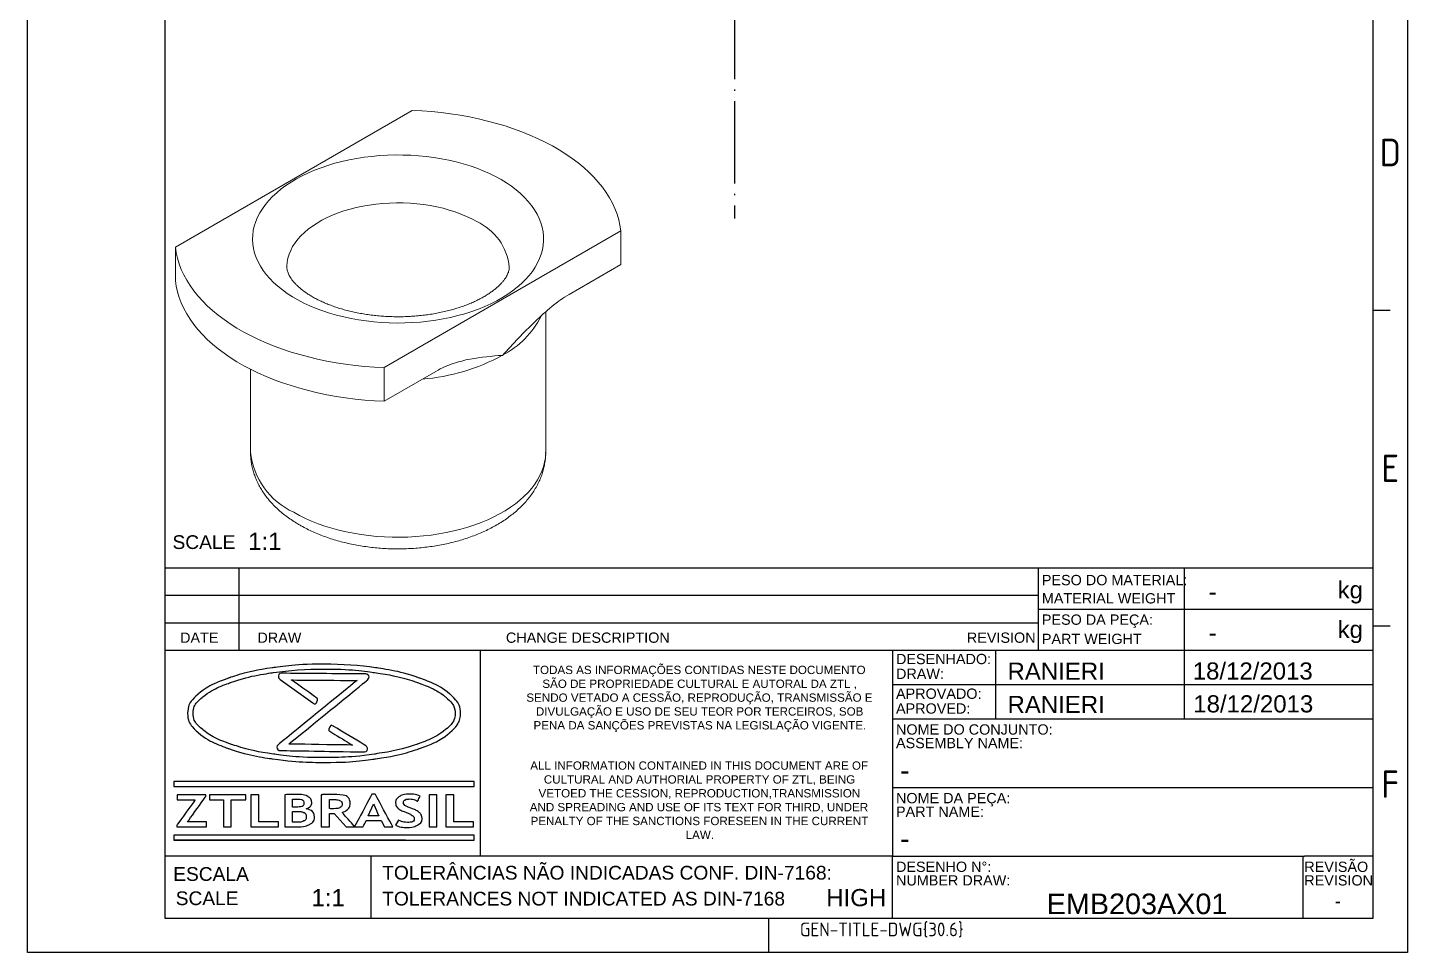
# Model space of a CAD drawing. Header units: millimetres. Extents: x 5006 to 5107, y 1363 to 1504.
# Drawn here: x 5006.1 to 5106.6, y 1363.1 to 1430.5 of the extents above; entities that cross this region are included whole.
import ezdxf
from ezdxf.enums import TextEntityAlignment as Align

# ---------------------------------------------------------------- set-up
doc = ezdxf.new("R2010")
doc.units = ezdxf.units.MM
doc.linetypes.add('ACAD_ISO02W100', pattern=[15, 12, -3])
doc.linetypes.add('ACAD_ISO04W100', pattern=[30, 24, -3, 0, -3])
doc.layers.add('AM_4', color=1, linetype='ACAD_ISO04W100', lineweight=25)
doc.layers.add('AM_8', color=40, linetype='ACAD_ISO02W100', lineweight=35)
doc.layers.add('Camada 1', color=7, linetype='Continuous')
doc.styles.add('ACISOTS', font='isocp.shx', dxfattribs={"height": 1})
doc.styles.get("Standard").update_dxf_attribs({"font": 'arial.ttf'})

msp = doc.modelspace()

# ---------------------------------------------------------------- linework, layer by layer
at = {"color": 135, "lineweight": 25}
for p, q in [((5006.134, 1363.145), (5006.134, 1503.645)), ((5106.634, 1503.645), (5106.634, 1363.145)), ((5105.384, 1409.895), (5104.134, 1409.895)), ((5105.384, 1386.895), (5104.134, 1386.895)), ((5060.134, 1363.145), (5060.134, 1365.645)), ((5106.634, 1363.145), (5006.134, 1363.145))]:
    msp.add_line(p, q, dxfattribs=at)
for p, q in [((5016.134, 1501.145), (5016.134, 1365.645)), ((5104.134, 1365.645), (5104.134, 1501.145)), ((5016.134, 1391.145), (5104.134, 1391.145)), ((5016.134, 1391.145), (5016.134, 1365.645)), ((5016.134, 1391.145), (5079.758, 1391.145)), ((5021.536, 1385.145), (5021.536, 1391.145)), ((5079.758, 1385.145), (5079.758, 1391.145)), ((5090.384, 1391.145), (5090.384, 1388.145)), ((5104.134, 1365.645), (5104.134, 1391.145)), ((5079.758, 1389.145), (5016.134, 1389.145)), ((5079.758, 1388.145), (5104.134, 1388.145)), ((5090.384, 1388.145), (5090.384, 1385.145)), ((5016.134, 1387.145), (5079.758, 1387.145)), ((5016.134, 1385.145), (5069.134, 1385.145)), ((5039.101, 1385.145), (5039.101, 1370.145)), ((5069.134, 1385.145), (5069.134, 1375.645)), ((5069.134, 1385.145), (5104.134, 1385.145)), ((5076.634, 1385.145), (5076.634, 1380.145)), ((5090.384, 1385.145), (5090.384, 1380.145)), ((5069.134, 1382.645), (5104.134, 1382.645)), ((5069.134, 1380.145), (5104.134, 1380.145)), ((5069.134, 1375.645), (5069.134, 1370.145)), ((5069.134, 1375.145), (5104.134, 1375.145)), ((5069.134, 1370.145), (5016.134, 1370.145)), ((5031.134, 1370.145), (5031.134, 1365.645)), ((5069.134, 1365.645), (5069.134, 1370.145)), ((5069.134, 1370.145), (5099.134, 1370.145)), ((5099.011, 1370.145), (5099.011, 1365.645)), ((5104.134, 1370.145), (5099.134, 1370.145)), ((5016.134, 1365.645), (5104.134, 1365.645)), ((5016.134, 1365.645), (5104.134, 1365.645))]:
    msp.add_line(p, q)
at = {"color": 7, "linetype": 'Continuous', "lineweight": 15}
for p, q in [((5034.136, 1424.458), (5016.902, 1414.509)), ((5032.105, 1405.733), (5049.339, 1415.681)), ((5049.339, 1415.681), (5049.339, 1413.232)), ((5016.902, 1414.509), (5016.902, 1412.059)), ((5049.339, 1413.232), (5045.57, 1411.056)), ((5043.871, 1399.581), (5043.871, 1409.797)), ((5022.371, 1405.611), (5022.371, 1399.581)), ((5032.105, 1403.283), (5032.105, 1405.733)), ((5035.874, 1405.459), (5032.105, 1403.283))]:
    msp.add_line(p, q, dxfattribs=at)
at = {"color": 7, "linetype": 'Continuous', "lineweight": 15, "flags": 128}
for points in [[(5049.339, 1415.681), (5049.279, 1416.091), (5049.188, 1416.499), (5049.066, 1416.903), (5048.913, 1417.305), (5048.731, 1417.702), (5048.518, 1418.094), (5048.276, 1418.481), (5048.004, 1418.86), (5047.704, 1419.233), (5047.376, 1419.598), (5047.021, 1419.954), (5046.639, 1420.301), (5046.231, 1420.638), (5045.798, 1420.964), (5045.341, 1421.279), (5044.86, 1421.582), (5044.357, 1421.872), (5043.832, 1422.15), (5043.286, 1422.414), (5042.721, 1422.664), (5042.138, 1422.899), (5041.537, 1423.12), (5040.92, 1423.325), (5040.288, 1423.514), (5039.643, 1423.687), (5038.985, 1423.844), (5038.315, 1423.984), (5037.636, 1424.107), (5036.948, 1424.212), (5036.253, 1424.3), (5035.551, 1424.371), (5034.845, 1424.423), (5034.136, 1424.458)], [(5040.616, 1419.422), (5041.007, 1419.184), (5041.376, 1418.933), (5041.721, 1418.672), (5042.041, 1418.4), (5042.336, 1418.119), (5042.604, 1417.829), (5042.844, 1417.532), (5043.057, 1417.227), (5043.241, 1416.916), (5043.395, 1416.6), (5043.52, 1416.279), (5043.615, 1415.955), (5043.68, 1415.629), (5043.715, 1415.301), (5043.718, 1414.972), (5043.692, 1414.644), (5043.634, 1414.317), (5043.547, 1413.992), (5043.429, 1413.671), (5043.282, 1413.353), (5043.105, 1413.041), (5042.9, 1412.735), (5042.666, 1412.435), (5042.405, 1412.143), (5042.117, 1411.86), (5041.804, 1411.585), (5041.465, 1411.321), (5041.102, 1411.068), (5040.716, 1410.827), (5040.308, 1410.598), (5039.879, 1410.381), (5039.431, 1410.179), (5038.965, 1409.99), (5038.482, 1409.816), (5037.983, 1409.658), (5037.471, 1409.515), (5036.946, 1409.388), (5036.41, 1409.278), (5035.864, 1409.185), (5035.31, 1409.108), (5034.751, 1409.049), (5034.186, 1409.007), (5033.618, 1408.983), (5033.049, 1408.976), (5032.481, 1408.987), (5031.913, 1409.016), (5031.35, 1409.062), (5030.792, 1409.126), (5030.24, 1409.206), (5029.696, 1409.304), (5029.163, 1409.419), (5028.641, 1409.549), (5028.132, 1409.696), (5027.637, 1409.859), (5027.158, 1410.036), (5026.696, 1410.228), (5026.253, 1410.434), (5025.829, 1410.654), (5025.427, 1410.886), (5025.046, 1411.131), (5024.689, 1411.386), (5024.357, 1411.653), (5024.049, 1411.93), (5023.768, 1412.215), (5023.514, 1412.509), (5023.287, 1412.811), (5023.089, 1413.119), (5022.919, 1413.432), (5022.78, 1413.751), (5022.669, 1414.073), (5022.589, 1414.398), (5022.54, 1414.726), (5022.521, 1415.054), (5022.532, 1415.383), (5022.574, 1415.71), (5022.647, 1416.036), (5022.749, 1416.359), (5022.882, 1416.679), (5023.044, 1416.994), (5023.235, 1417.304), (5023.454, 1417.607), (5023.702, 1417.903), (5023.976, 1418.19), (5024.277, 1418.469), (5024.604, 1418.738), (5024.955, 1418.997), (5025.329, 1419.244), (5025.726, 1419.48), (5026.145, 1419.703), (5026.583, 1419.912), (5027.041, 1420.108), (5027.515, 1420.289), (5028.006, 1420.455), (5028.512, 1420.606), (5029.031, 1420.741), (5029.562, 1420.859), (5030.103, 1420.961), (5030.653, 1421.046), (5031.21, 1421.114), (5031.772, 1421.165), (5032.339, 1421.198), (5032.907, 1421.213), (5033.476, 1421.211), (5034.044, 1421.191), (5034.61, 1421.154), (5035.171, 1421.099), (5035.726, 1421.027), (5036.274, 1420.937), (5036.813, 1420.831), (5037.341, 1420.709), (5037.857, 1420.57), (5038.359, 1420.415), (5038.846, 1420.245), (5039.316, 1420.06), (5039.769, 1419.861), (5040.203, 1419.648), (5040.616, 1419.422)], [(5016.902, 1414.509), (5016.962, 1414.1), (5017.053, 1413.692), (5017.175, 1413.287), (5017.328, 1412.886), (5017.51, 1412.489), (5017.723, 1412.096), (5017.966, 1411.71), (5018.237, 1411.33), (5018.537, 1410.957), (5018.865, 1410.593), (5019.22, 1410.237), (5019.602, 1409.89), (5020.01, 1409.553), (5020.443, 1409.227), (5020.9, 1408.912), (5021.381, 1408.609), (5021.884, 1408.318), (5022.409, 1408.041), (5022.955, 1407.777), (5023.52, 1407.527), (5024.103, 1407.291), (5024.704, 1407.071), (5025.321, 1406.866), (5025.953, 1406.676), (5026.598, 1406.503), (5027.256, 1406.346), (5027.926, 1406.207), (5028.605, 1406.084), (5029.293, 1405.978), (5029.988, 1405.89), (5030.69, 1405.82), (5031.396, 1405.767), (5032.105, 1405.733)], [(5016.902, 1412.059), (5016.962, 1411.65), (5017.053, 1411.242), (5017.175, 1410.838), (5017.328, 1410.436), (5017.51, 1410.039), (5017.723, 1409.647), (5017.966, 1409.26), (5018.237, 1408.88), (5018.537, 1408.508), (5018.865, 1408.143), (5019.22, 1407.787), (5019.602, 1407.44), (5020.01, 1407.103), (5020.443, 1406.777), (5020.9, 1406.462), (5021.381, 1406.159), (5021.884, 1405.869), (5022.409, 1405.591), (5022.955, 1405.327), (5023.52, 1405.077), (5024.103, 1404.842), (5024.704, 1404.621), (5025.321, 1404.416), (5025.953, 1404.227), (5026.598, 1404.054), (5027.256, 1403.897), (5027.926, 1403.757), (5028.605, 1403.634), (5029.293, 1403.529), (5029.988, 1403.441), (5030.69, 1403.37), (5031.396, 1403.318), (5032.105, 1403.283)]]:
    msp.add_lwpolyline(points, dxfattribs=at)
at = {"color": 8, "linetype": 'Continuous', "lineweight": 15, "flags": 128}
for points in [[(5038.848, 1416.36), (5038.485, 1416.558), (5038.101, 1416.742), (5037.698, 1416.912), (5037.278, 1417.067), (5036.842, 1417.207), (5036.392, 1417.332), (5035.93, 1417.44), (5035.457, 1417.531), (5034.975, 1417.606), (5034.486, 1417.663), (5033.992, 1417.703), (5033.495, 1417.725), (5032.996, 1417.729), (5032.497, 1417.716), (5032.001, 1417.685), (5031.51, 1417.637), (5031.024, 1417.571), (5030.546, 1417.488), (5030.078, 1417.388), (5029.622, 1417.271), (5029.179, 1417.139), (5028.751, 1416.991), (5028.339, 1416.828), (5027.946, 1416.651), (5027.572, 1416.461), (5027.219, 1416.257), (5026.889, 1416.041), (5026.582, 1415.814), (5026.3, 1415.576), (5026.044, 1415.329), (5025.815, 1415.073), (5025.613, 1414.81), (5025.44, 1414.54), (5025.297, 1414.264), (5025.182, 1413.984), (5025.098, 1413.7), (5025.045, 1413.414), (5025.021, 1413.126), (5025.021, 1413.055)], [(5025.519, 1395.193), (5025.934, 1394.965), (5026.37, 1394.751), (5026.825, 1394.551), (5027.298, 1394.364), (5027.787, 1394.193), (5028.291, 1394.037), (5028.809, 1393.896), (5029.339, 1393.772), (5029.88, 1393.664), (5030.43, 1393.573), (5030.988, 1393.498), (5031.552, 1393.442), (5032.12, 1393.402), (5032.691, 1393.38), (5033.264, 1393.376), (5033.835, 1393.389), (5034.405, 1393.42), (5034.972, 1393.468), (5035.533, 1393.533), (5036.087, 1393.616), (5036.632, 1393.716), (5037.168, 1393.832), (5037.692, 1393.964), (5038.204, 1394.113), (5038.701, 1394.277), (5039.182, 1394.456), (5039.646, 1394.649), (5040.091, 1394.857), (5040.517, 1395.078), (5040.922, 1395.311), (5041.304, 1395.557), (5041.664, 1395.814), (5041.999, 1396.082), (5042.309, 1396.36), (5042.593, 1396.646), (5042.85, 1396.942), (5043.079, 1397.244), (5043.281, 1397.554), (5043.453, 1397.869), (5043.596, 1398.189), (5043.71, 1398.512), (5043.793, 1398.839), (5043.847, 1399.168), (5043.87, 1399.498), (5043.871, 1399.581)]]:
    msp.add_lwpolyline(points, dxfattribs=at)
at = {"color": 8, "linetype": 'Continuous', "lineweight": 15}
for centre, radius, start, end in [((5037.157, 1412.643), 4.084, 5.7881, 65.54198), ((5037.694, 1412.426), 6.544, 297.55721, 333.199), ((5033.725, 1419.491), 14.646, 274.56656, 298.53753), ((5027.802, 1400.155), 5.462, 186.02871, 245.29143)]:
    msp.add_arc(centre, radius, start, end, dxfattribs=at)
at = {"color": 7, "linetype": 'Continuous', "lineweight": 15}
for points, knots in [([(5041.218, 1413.054), (5041.219, 1413.036), (5041.221, 1412.973), (5041.206, 1412.869), (5041.175, 1412.736), (5041.129, 1412.604), (5041.067, 1412.468), (5040.987, 1412.323), (5040.885, 1412.168), (5040.757, 1412.004), (5040.608, 1411.836), (5040.437, 1411.666), (5040.243, 1411.494), (5040.026, 1411.322), (5039.786, 1411.151), (5039.523, 1410.982), (5039.238, 1410.817), (5038.932, 1410.656), (5038.605, 1410.502), (5038.258, 1410.354), (5037.892, 1410.215), (5037.509, 1410.084), (5037.11, 1409.964), (5036.696, 1409.854), (5036.269, 1409.756), (5035.829, 1409.669), (5035.38, 1409.596), (5034.922, 1409.536), (5034.457, 1409.489), (5033.988, 1409.456), (5033.515, 1409.437), (5033.04, 1409.433), (5032.565, 1409.442), (5032.093, 1409.466), (5031.624, 1409.503), (5031.161, 1409.555), (5030.705, 1409.62), (5030.258, 1409.698), (5029.821, 1409.789), (5029.397, 1409.891), (5028.987, 1410.006), (5028.592, 1410.13), (5028.213, 1410.265), (5027.853, 1410.408), (5027.512, 1410.559), (5027.192, 1410.716), (5026.893, 1410.879), (5026.616, 1411.046), (5026.362, 1411.216), (5026.132, 1411.387), (5025.924, 1411.558), (5025.741, 1411.727), (5025.581, 1411.893), (5025.443, 1412.054), (5025.328, 1412.21), (5025.233, 1412.359), (5025.157, 1412.501), (5025.099, 1412.636), (5025.057, 1412.766), (5025.031, 1412.894), (5025.019, 1412.988), (5025.022, 1413.043), (5025.022, 1413.055)], [0, 0, 0, 0, 0.0094785, 0.0332727, 0.0536821, 0.0722132, 0.0895317, 0.1060509, 0.1235298, 0.1404116, 0.1569082, 0.1731741, 0.1893123, 0.2053933, 0.2214654, 0.2375521, 0.2536789, 0.2698625, 0.286113, 0.3024354, 0.3188313, 0.3352996, 0.3518373, 0.3684398, 0.3851017, 0.4018168, 0.4185785, 0.4353799, 0.4522138, 0.469073, 0.4859502, 0.502838, 0.5197292, 0.5366146, 0.5534862, 0.5703366, 0.5871585, 0.6039447, 0.620688, 0.6373813, 0.6540181, 0.6705921, 0.6870977, 0.7035302, 0.7198862, 0.7361643, 0.7523655, 0.768494, 0.7845585, 0.8005738, 0.816562, 0.8325514, 0.8485758, 0.864693, 0.8809829, 0.8975567, 0.9145715, 0.932255, 0.9509521, 0.9712154, 0.9939815, 1, 1, 1, 1]), ([(5045.57, 1411.056), (5045.144, 1410.81), (5044.725, 1410.506), (5043.895, 1409.832), (5043.485, 1409.46), (5042.279, 1408.3), (5041.501, 1407.462), (5040.722, 1406.624)], [0, 0, 0, 0, 0.25, 0.25, 0.5, 0.5, 1, 1, 1, 1]), ([(5040.722, 1406.624), (5039.944, 1406.563), (5039.165, 1406.503), (5037.957, 1406.27), (5037.548, 1406.168), (5036.928, 1405.956), (5036.72, 1405.876), (5036.3, 1405.689), (5036.088, 1405.582), (5035.874, 1405.459)], [0, 0, 0, 0, 0.5, 0.5, 0.75, 0.75, 0.875, 0.875, 1, 1, 1, 1]), ([(5022.373, 1399.58), (5022.372, 1399.55), (5022.368, 1399.398), (5022.389, 1399.124), (5022.434, 1398.76), (5022.509, 1398.4), (5022.61, 1398.044), (5022.737, 1397.693), (5022.89, 1397.347), (5023.069, 1397.007), (5023.274, 1396.673), (5023.506, 1396.347), (5023.763, 1396.029), (5024.045, 1395.72), (5024.353, 1395.421), (5024.684, 1395.132), (5025.039, 1394.856), (5025.416, 1394.593), (5025.718, 1394.403), (5025.894, 1394.3), (5025.933, 1394.277)], [0, 0, 0, 0, 0.0140181, 0.0709058, 0.1277509, 0.1847026, 0.24192, 0.2995543, 0.3577449, 0.4166132, 0.4762569, 0.5367426, 0.5980995, 0.6603154, 0.7233366, 0.7870716, 0.8514019, 0.9161936, 0.9813121, 1, 1, 1, 1]), ([(5025.933, 1394.277), (5026.009, 1394.234), (5026.224, 1394.112), (5026.591, 1393.924), (5027.038, 1393.717), (5027.501, 1393.526), (5027.977, 1393.352), (5028.465, 1393.194), (5028.964, 1393.052), (5029.472, 1392.927), (5029.989, 1392.819), (5030.512, 1392.728), (5031.042, 1392.654), (5031.576, 1392.597), (5032.114, 1392.556), (5032.654, 1392.533), (5033.194, 1392.527), (5033.735, 1392.538), (5034.274, 1392.566), (5034.811, 1392.611), (5035.344, 1392.673), (5035.872, 1392.751), (5036.393, 1392.847), (5036.908, 1392.96), (5037.414, 1393.089), (5037.91, 1393.235), (5038.395, 1393.398), (5038.869, 1393.577), (5039.329, 1393.773), (5039.775, 1393.986), (5040.205, 1394.214), (5040.617, 1394.459), (5041.012, 1394.719), (5041.385, 1394.995), (5041.737, 1395.285), (5042.066, 1395.589), (5042.369, 1395.905), (5042.647, 1396.232), (5042.897, 1396.57), (5043.119, 1396.915), (5043.312, 1397.268), (5043.477, 1397.626), (5043.613, 1397.988), (5043.721, 1398.354), (5043.8, 1398.721), (5043.849, 1399.09), (5043.872, 1399.376), (5043.868, 1399.539), (5043.867, 1399.579)], [0, 0, 0, 0, 0.0124254, 0.0352399, 0.0580318, 0.080804, 0.1035431, 0.1262411, 0.1488946, 0.1715036, 0.1940701, 0.2165984, 0.2390935, 0.2615614, 0.2840087, 0.3064423, 0.3288693, 0.351297, 0.3737311, 0.3961783, 0.4186459, 0.4411413, 0.4636717, 0.486244, 0.5088646, 0.5315393, 0.5542724, 0.5770667, 0.5999221, 0.6228352, 0.6457976, 0.6687947, 0.6917983, 0.7147706, 0.7376686, 0.7604419, 0.7830363, 0.8053991, 0.8274845, 0.8492592, 0.8707062, 0.8918249, 0.9126313, 0.9331543, 0.9534335, 0.9735157, 0.9934529, 1, 1, 1, 1])]:
    msp.add_open_spline(points, degree=3, knots=knots, dxfattribs=at)
at = {"layer": 'AM_4', "ltscale": 0.25}
msp.add_line((5057.634, 1493.543), (5057.634, 1416.582), dxfattribs=at)
at = {"layer": 'AM_8', "color": 0, "linetype": 'Continuous'}
msp.add_line((5016.797, 1371.315), (5033.649, 1371.315), dxfattribs=at)
at = {"layer": 'Camada 1'}
for points, knots in [([(5027.73, 1384.132), (5029.057, 1384.132), (5030.326, 1384.039), (5031.484, 1383.871), (5031.484, 1383.871), (5032.689, 1383.696), (5033.775, 1383.44), (5034.686, 1383.122), (5034.686, 1383.122), (5035.62, 1382.796), (5036.375, 1382.402), (5036.891, 1381.961), (5036.891, 1381.961), (5037.393, 1381.532), (5037.671, 1381.057), (5037.671, 1380.555), (5037.671, 1380.555), (5037.671, 1380.053), (5037.393, 1379.579), (5036.891, 1379.15), (5036.891, 1379.15), (5036.375, 1378.709), (5035.62, 1378.315), (5034.686, 1377.989), (5034.686, 1377.989), (5033.775, 1377.671), (5032.689, 1377.414), (5031.484, 1377.239), (5031.484, 1377.239), (5030.326, 1377.071), (5029.057, 1376.978), (5027.73, 1376.978), (5027.73, 1376.978), (5026.403, 1376.978), (5025.135, 1377.071), (5023.976, 1377.239), (5023.976, 1377.239), (5022.772, 1377.414), (5021.686, 1377.671), (5020.775, 1377.989), (5020.775, 1377.989), (5019.84, 1378.315), (5019.086, 1378.709), (5018.57, 1379.15), (5018.57, 1379.15), (5018.068, 1379.579), (5017.79, 1380.053), (5017.79, 1380.555), (5017.79, 1380.555), (5017.79, 1381.057), (5018.068, 1381.532), (5018.57, 1381.961), (5018.57, 1381.961), (5019.086, 1382.402), (5019.84, 1382.796), (5020.775, 1383.122), (5020.775, 1383.122), (5021.686, 1383.44), (5022.772, 1383.696), (5023.976, 1383.871), (5023.976, 1383.871), (5025.135, 1384.039), (5026.403, 1384.132), (5027.73, 1384.132)], [0, 0, 0, 0, 0.0588235, 0.0588235, 0.0588235, 0.0882353, 0.1176471, 0.1176471, 0.1176471, 0.1470588, 0.1764706, 0.1764706, 0.1764706, 0.2058824, 0.2352941, 0.2352941, 0.2352941, 0.2647059, 0.2941176, 0.2941176, 0.2941176, 0.3235294, 0.3529412, 0.3529412, 0.3529412, 0.3823529, 0.4117647, 0.4117647, 0.4117647, 0.4411765, 0.4705882, 0.4705882, 0.4705882, 0.5, 0.5294118, 0.5294118, 0.5294118, 0.5588235, 0.5882353, 0.5882353, 0.5882353, 0.6176471, 0.6470588, 0.6470588, 0.6470588, 0.6764706, 0.7058824, 0.7058824, 0.7058824, 0.7352941, 0.7647059, 0.7647059, 0.7647059, 0.7941176, 0.8235294, 0.8235294, 0.8235294, 0.8529412, 0.8823529, 0.8823529, 0.8823529, 0.9411765, 1, 1, 1, 1]), ([(5027.73, 1383.779), (5026.426, 1383.779), (5025.182, 1383.689), (5024.048, 1383.524), (5024.048, 1383.524), (5022.869, 1383.354), (5021.808, 1383.104), (5020.92, 1382.794), (5020.92, 1382.794), (5020.056, 1382.492), (5019.361, 1382.136), (5018.886, 1381.745), (5018.886, 1381.745), (5018.437, 1381.374), (5018.188, 1380.972), (5018.188, 1380.555), (5018.188, 1380.555), (5018.188, 1380.139), (5018.437, 1379.737), (5018.886, 1379.365), (5018.886, 1379.365), (5019.361, 1378.974), (5020.056, 1378.618), (5020.92, 1378.317), (5020.92, 1378.317), (5021.808, 1378.007), (5022.869, 1377.757), (5024.048, 1377.586), (5024.048, 1377.586), (5025.182, 1377.422), (5026.426, 1377.331), (5027.73, 1377.331), (5027.73, 1377.331), (5029.034, 1377.331), (5030.278, 1377.422), (5031.413, 1377.586), (5031.413, 1377.586), (5032.592, 1377.757), (5033.653, 1378.007), (5034.54, 1378.317), (5034.54, 1378.317), (5035.404, 1378.618), (5036.1, 1378.974), (5036.574, 1379.365), (5036.574, 1379.365), (5037.024, 1379.737), (5037.273, 1380.139), (5037.273, 1380.555), (5037.273, 1380.555), (5037.273, 1380.972), (5037.024, 1381.374), (5036.574, 1381.745), (5036.574, 1381.745), (5036.1, 1382.136), (5035.404, 1382.492), (5034.54, 1382.794), (5034.54, 1382.794), (5033.653, 1383.104), (5032.592, 1383.354), (5031.413, 1383.524), (5031.413, 1383.524), (5030.278, 1383.689), (5029.034, 1383.779), (5027.73, 1383.779)], [0, 0, 0, 0, 0.0588235, 0.0588235, 0.0588235, 0.0882353, 0.1176471, 0.1176471, 0.1176471, 0.1470588, 0.1764706, 0.1764706, 0.1764706, 0.2058824, 0.2352941, 0.2352941, 0.2352941, 0.2647059, 0.2941176, 0.2941176, 0.2941176, 0.3235294, 0.3529412, 0.3529412, 0.3529412, 0.3823529, 0.4117647, 0.4117647, 0.4117647, 0.4411765, 0.4705882, 0.4705882, 0.4705882, 0.5, 0.5294118, 0.5294118, 0.5294118, 0.5588235, 0.5882353, 0.5882353, 0.5882353, 0.6176471, 0.6470588, 0.6470588, 0.6470588, 0.6764706, 0.7058824, 0.7058824, 0.7058824, 0.7352941, 0.7647059, 0.7647059, 0.7647059, 0.7941176, 0.8235294, 0.8235294, 0.8235294, 0.8529412, 0.8823529, 0.8823529, 0.8823529, 0.9411765, 1, 1, 1, 1]), ([(5026.904, 1381.317), (5026.904, 1381.317), (5024.522, 1383.023), (5024.522, 1383.023), (5024.522, 1383.023), (5024.345, 1383.15), (5024.417, 1383.473), (5024.626, 1383.471), (5024.626, 1383.471), (5024.626, 1383.471), (5030.776, 1383.422), (5030.776, 1383.422), (5030.776, 1383.422), (5030.978, 1383.42), (5031.053, 1383.116), (5030.888, 1382.981), (5030.888, 1382.981), (5030.888, 1382.981), (5025.162, 1378.317), (5025.162, 1378.317), (5025.162, 1378.317), (5025.162, 1378.317), (5029.803, 1378.242), (5029.803, 1378.242), (5029.803, 1378.242), (5029.803, 1378.242), (5028.242, 1379.182), (5028.242, 1379.182), (5028.242, 1379.182), (5028.14, 1379.244), (5028.037, 1379.306), (5028.126, 1379.52), (5028.126, 1379.52), (5028.216, 1379.735), (5028.319, 1379.673), (5028.421, 1379.611), (5028.421, 1379.611), (5028.421, 1379.611), (5030.761, 1378.202), (5030.761, 1378.202), (5030.761, 1378.202), (5030.953, 1378.086), (5030.885, 1377.743), (5030.669, 1377.746), (5030.669, 1377.746), (5030.669, 1377.746), (5024.519, 1377.845), (5024.519, 1377.845), (5024.519, 1377.845), (5024.318, 1377.848), (5024.244, 1378.152), (5024.408, 1378.285), (5024.408, 1378.285), (5024.408, 1378.285), (5030.128, 1382.945), (5030.128, 1382.945), (5030.128, 1382.945), (5030.128, 1382.945), (5025.361, 1382.984), (5025.361, 1382.984), (5025.361, 1382.984), (5025.361, 1382.984), (5027.109, 1381.731), (5027.109, 1381.731), (5027.109, 1381.731), (5027.207, 1381.661), (5027.304, 1381.591), (5027.201, 1381.384), (5027.201, 1381.384), (5027.098, 1381.177), (5027.001, 1381.247), (5026.904, 1381.317)], [0, 0, 0, 0, 0.0526316, 0.0526316, 0.0526316, 0.0789474, 0.1052632, 0.1052632, 0.1052632, 0.1315789, 0.1578947, 0.1578947, 0.1578947, 0.1842105, 0.2105263, 0.2105263, 0.2105263, 0.2368421, 0.2631579, 0.2631579, 0.2631579, 0.2894737, 0.3157895, 0.3157895, 0.3157895, 0.3421053, 0.3684211, 0.3684211, 0.3684211, 0.3947368, 0.4210526, 0.4210526, 0.4210526, 0.4473684, 0.4736842, 0.4736842, 0.4736842, 0.5, 0.5263158, 0.5263158, 0.5263158, 0.5526316, 0.5789474, 0.5789474, 0.5789474, 0.6052632, 0.6315789, 0.6315789, 0.6315789, 0.6578947, 0.6842105, 0.6842105, 0.6842105, 0.7105263, 0.7368421, 0.7368421, 0.7368421, 0.7631579, 0.7894737, 0.7894737, 0.7894737, 0.8157895, 0.8421053, 0.8421053, 0.8421053, 0.8684211, 0.8947368, 0.8947368, 0.8947368, 0.9473684, 1, 1, 1, 1]), ([(5016.839, 1375.598), (5016.839, 1375.598), (5038.621, 1375.598), (5038.621, 1375.598), (5038.621, 1375.598), (5038.621, 1375.598), (5038.664, 1375.598), (5038.664, 1375.598), (5038.664, 1375.598), (5038.664, 1375.598), (5038.664, 1375.555), (5038.664, 1375.555), (5038.664, 1375.555), (5038.664, 1375.555), (5038.664, 1375.272), (5038.664, 1375.272), (5038.664, 1375.272), (5038.664, 1375.272), (5038.664, 1375.229), (5038.664, 1375.229), (5038.664, 1375.229), (5038.664, 1375.229), (5038.621, 1375.229), (5038.621, 1375.229), (5038.621, 1375.229), (5038.621, 1375.229), (5016.839, 1375.229), (5016.839, 1375.229), (5016.839, 1375.229), (5016.839, 1375.229), (5016.797, 1375.229), (5016.797, 1375.229), (5016.797, 1375.229), (5016.797, 1375.229), (5016.797, 1375.272), (5016.797, 1375.272), (5016.797, 1375.272), (5016.797, 1375.272), (5016.797, 1375.555), (5016.797, 1375.555), (5016.797, 1375.555), (5016.797, 1375.555), (5016.797, 1375.598), (5016.797, 1375.598), (5016.797, 1375.598), (5016.797, 1375.598), (5016.839, 1375.598), (5016.839, 1375.598)], [0, 0, 0, 0, 0.0769231, 0.0769231, 0.0769231, 0.1153846, 0.1538462, 0.1538462, 0.1538462, 0.1923077, 0.2307692, 0.2307692, 0.2307692, 0.2692308, 0.3076923, 0.3076923, 0.3076923, 0.3461538, 0.3846154, 0.3846154, 0.3846154, 0.4230769, 0.4615385, 0.4615385, 0.4615385, 0.5, 0.5384615, 0.5384615, 0.5384615, 0.5769231, 0.6153846, 0.6153846, 0.6153846, 0.6538462, 0.6923077, 0.6923077, 0.6923077, 0.7307692, 0.7692308, 0.7692308, 0.7692308, 0.8076923, 0.8461538, 0.8461538, 0.8461538, 0.9230769, 1, 1, 1, 1]), ([(5017.013, 1372.283), (5017.013, 1372.283), (5017.013, 1372.417), (5017.013, 1372.417), (5017.013, 1372.417), (5017.013, 1372.417), (5018.346, 1374.26), (5018.346, 1374.26), (5018.346, 1374.26), (5018.346, 1374.26), (5017.036, 1374.26), (5017.036, 1374.26), (5017.036, 1374.26), (5017.036, 1374.26), (5017.036, 1374.63), (5017.036, 1374.63), (5017.036, 1374.63), (5017.036, 1374.63), (5019.118, 1374.63), (5019.118, 1374.63), (5019.118, 1374.63), (5019.118, 1374.63), (5019.118, 1374.496), (5019.118, 1374.496), (5019.118, 1374.496), (5019.118, 1374.496), (5017.782, 1372.653), (5017.782, 1372.653), (5017.782, 1372.653), (5017.782, 1372.653), (5019.166, 1372.653), (5019.166, 1372.653), (5019.166, 1372.653), (5019.166, 1372.653), (5019.166, 1372.283), (5019.166, 1372.283), (5019.166, 1372.283), (5019.166, 1372.283), (5017.013, 1372.283), (5017.013, 1372.283)], [0, 0, 0, 0, 0.0909091, 0.0909091, 0.0909091, 0.1363636, 0.1818182, 0.1818182, 0.1818182, 0.2272727, 0.2727273, 0.2727273, 0.2727273, 0.3181818, 0.3636364, 0.3636364, 0.3636364, 0.4090909, 0.4545455, 0.4545455, 0.4545455, 0.5, 0.5454545, 0.5454545, 0.5454545, 0.5909091, 0.6363636, 0.6363636, 0.6363636, 0.6818182, 0.7272727, 0.7272727, 0.7272727, 0.7727273, 0.8181818, 0.8181818, 0.8181818, 0.9090909, 1, 1, 1, 1]), ([(5020.967, 1374.26), (5020.967, 1374.26), (5020.967, 1372.283), (5020.967, 1372.283), (5020.967, 1372.283), (5020.967, 1372.283), (5020.4, 1372.283), (5020.4, 1372.283), (5020.4, 1372.283), (5020.4, 1372.283), (5020.4, 1374.26), (5020.4, 1374.26), (5020.4, 1374.26), (5020.4, 1374.26), (5019.384, 1374.26), (5019.384, 1374.26), (5019.384, 1374.26), (5019.384, 1374.26), (5019.384, 1374.63), (5019.384, 1374.63), (5019.384, 1374.63), (5019.384, 1374.63), (5022.029, 1374.63), (5022.029, 1374.63), (5022.029, 1374.63), (5022.029, 1374.63), (5022.029, 1374.26), (5022.029, 1374.26), (5022.029, 1374.26), (5022.029, 1374.26), (5020.967, 1374.26), (5020.967, 1374.26)], [0, 0, 0, 0, 0.1111111, 0.1111111, 0.1111111, 0.1666667, 0.2222222, 0.2222222, 0.2222222, 0.2777778, 0.3333333, 0.3333333, 0.3333333, 0.3888889, 0.4444444, 0.4444444, 0.4444444, 0.5, 0.5555556, 0.5555556, 0.5555556, 0.6111111, 0.6666667, 0.6666667, 0.6666667, 0.7222222, 0.7777778, 0.7777778, 0.7777778, 0.8888889, 1, 1, 1, 1]), ([(5022.4, 1372.283), (5022.4, 1372.283), (5022.4, 1374.63), (5022.4, 1374.63), (5022.4, 1374.63), (5022.4, 1374.63), (5022.967, 1374.63), (5022.967, 1374.63), (5022.967, 1374.63), (5022.967, 1374.63), (5022.967, 1372.653), (5022.967, 1372.653), (5022.967, 1372.653), (5022.967, 1372.653), (5024.411, 1372.653), (5024.411, 1372.653), (5024.411, 1372.653), (5024.411, 1372.653), (5024.411, 1372.283), (5024.411, 1372.283), (5024.411, 1372.283), (5024.411, 1372.283), (5022.4, 1372.283), (5022.4, 1372.283)], [0, 0, 0, 0, 0.1428571, 0.1428571, 0.1428571, 0.2142857, 0.2857143, 0.2857143, 0.2857143, 0.3571429, 0.4285714, 0.4285714, 0.4285714, 0.5, 0.5714286, 0.5714286, 0.5714286, 0.6428571, 0.7142857, 0.7142857, 0.7142857, 0.8571429, 1, 1, 1, 1]), ([(5025.845, 1372.283), (5025.845, 1372.283), (5024.868, 1372.283), (5024.868, 1372.283), (5024.868, 1372.283), (5024.868, 1372.283), (5024.868, 1374.629), (5024.868, 1374.629), (5024.868, 1374.629), (5025.299, 1374.644), (5025.6, 1374.651), (5025.773, 1374.651), (5025.773, 1374.651), (5026.105, 1374.651), (5026.364, 1374.599), (5026.551, 1374.495), (5026.551, 1374.495), (5026.738, 1374.391), (5026.831, 1374.242), (5026.831, 1374.049), (5026.831, 1374.049), (5026.831, 1373.863), (5026.697, 1373.716), (5026.43, 1373.608), (5026.43, 1373.608), (5026.826, 1373.506), (5027.025, 1373.297), (5027.025, 1372.98), (5027.025, 1372.98), (5027.025, 1372.766), (5026.915, 1372.597), (5026.696, 1372.471), (5026.696, 1372.471), (5026.476, 1372.346), (5026.193, 1372.283), (5025.845, 1372.283)], [0, 0, 0, 0, 0.1, 0.1, 0.1, 0.15, 0.2, 0.2, 0.2, 0.25, 0.3, 0.3, 0.3, 0.35, 0.4, 0.4, 0.4, 0.45, 0.5, 0.5, 0.5, 0.55, 0.6, 0.6, 0.6, 0.65, 0.7, 0.7, 0.7, 0.75, 0.8, 0.8, 0.8, 0.9, 1, 1, 1, 1]), ([(5025.435, 1374.296), (5025.435, 1374.296), (5025.435, 1373.733), (5025.435, 1373.733), (5025.435, 1373.733), (5025.522, 1373.729), (5025.614, 1373.727), (5025.71, 1373.727), (5025.71, 1373.727), (5026.079, 1373.727), (5026.264, 1373.829), (5026.264, 1374.033), (5026.264, 1374.033), (5026.264, 1374.213), (5026.096, 1374.303), (5025.76, 1374.303), (5025.76, 1374.303), (5025.672, 1374.303), (5025.563, 1374.301), (5025.435, 1374.296)], [0, 0, 0, 0, 0.1666667, 0.1666667, 0.1666667, 0.25, 0.3333333, 0.3333333, 0.3333333, 0.4166667, 0.5, 0.5, 0.5, 0.5833333, 0.6666667, 0.6666667, 0.6666667, 0.8333333, 1, 1, 1, 1]), ([(5029.327, 1372.283), (5029.327, 1372.283), (5028.475, 1373.252), (5028.475, 1373.252), (5028.475, 1373.252), (5028.389, 1373.253), (5028.27, 1373.257), (5028.115, 1373.264), (5028.115, 1373.264), (5028.115, 1373.264), (5028.115, 1372.283), (5028.115, 1372.283), (5028.115, 1372.283), (5028.115, 1372.283), (5027.526, 1372.283), (5027.526, 1372.283), (5027.526, 1372.283), (5027.526, 1372.283), (5027.526, 1374.63), (5027.526, 1374.63), (5027.526, 1374.63), (5027.558, 1374.63), (5027.681, 1374.634), (5027.895, 1374.643), (5027.895, 1374.643), (5028.109, 1374.651), (5028.281, 1374.655), (5028.412, 1374.655), (5028.412, 1374.655), (5029.223, 1374.655), (5029.629, 1374.424), (5029.629, 1373.962), (5029.629, 1373.962), (5029.629, 1373.823), (5029.572, 1373.697), (5029.461, 1373.582), (5029.461, 1373.582), (5029.349, 1373.468), (5029.208, 1373.388), (5029.038, 1373.341), (5029.038, 1373.341), (5029.038, 1373.341), (5029.982, 1372.283), (5029.982, 1372.283), (5029.982, 1372.283), (5029.982, 1372.283), (5029.327, 1372.283), (5029.327, 1372.283)], [0, 0, 0, 0, 0.0769231, 0.0769231, 0.0769231, 0.1153846, 0.1538462, 0.1538462, 0.1538462, 0.1923077, 0.2307692, 0.2307692, 0.2307692, 0.2692308, 0.3076923, 0.3076923, 0.3076923, 0.3461538, 0.3846154, 0.3846154, 0.3846154, 0.4230769, 0.4615385, 0.4615385, 0.4615385, 0.5, 0.5384615, 0.5384615, 0.5384615, 0.5769231, 0.6153846, 0.6153846, 0.6153846, 0.6538462, 0.6923077, 0.6923077, 0.6923077, 0.7307692, 0.7692308, 0.7692308, 0.7692308, 0.8076923, 0.8461538, 0.8461538, 0.8461538, 0.9230769, 1, 1, 1, 1]), ([(5028.115, 1374.268), (5028.115, 1374.268), (5028.115, 1373.616), (5028.115, 1373.616), (5028.115, 1373.616), (5028.22, 1373.61), (5028.3, 1373.607), (5028.355, 1373.607), (5028.355, 1373.607), (5028.592, 1373.607), (5028.765, 1373.631), (5028.875, 1373.68), (5028.875, 1373.68), (5028.985, 1373.73), (5029.04, 1373.825), (5029.04, 1373.967), (5029.04, 1373.967), (5029.04, 1374.082), (5028.981, 1374.163), (5028.863, 1374.209), (5028.863, 1374.209), (5028.745, 1374.255), (5028.56, 1374.278), (5028.307, 1374.278), (5028.307, 1374.278), (5028.246, 1374.278), (5028.182, 1374.275), (5028.115, 1374.268)], [0, 0, 0, 0, 0.125, 0.125, 0.125, 0.1875, 0.25, 0.25, 0.25, 0.3125, 0.375, 0.375, 0.375, 0.4375, 0.5, 0.5, 0.5, 0.5625, 0.625, 0.625, 0.625, 0.6875, 0.75, 0.75, 0.75, 0.875, 1, 1, 1, 1]), ([(5032.119, 1372.283), (5032.119, 1372.283), (5031.886, 1372.759), (5031.886, 1372.759), (5031.886, 1372.759), (5031.886, 1372.759), (5030.791, 1372.759), (5030.791, 1372.759), (5030.791, 1372.759), (5030.791, 1372.759), (5030.568, 1372.283), (5030.568, 1372.283), (5030.568, 1372.283), (5030.568, 1372.283), (5029.938, 1372.283), (5029.938, 1372.283), (5029.938, 1372.283), (5029.938, 1372.283), (5031.212, 1374.663), (5031.212, 1374.663), (5031.212, 1374.663), (5031.212, 1374.663), (5031.461, 1374.663), (5031.461, 1374.663), (5031.461, 1374.663), (5031.461, 1374.663), (5032.745, 1372.283), (5032.745, 1372.283), (5032.745, 1372.283), (5032.745, 1372.283), (5032.119, 1372.283), (5032.119, 1372.283)], [0, 0, 0, 0, 0.1111111, 0.1111111, 0.1111111, 0.1666667, 0.2222222, 0.2222222, 0.2222222, 0.2777778, 0.3333333, 0.3333333, 0.3333333, 0.3888889, 0.4444444, 0.4444444, 0.4444444, 0.5, 0.5555556, 0.5555556, 0.5555556, 0.6111111, 0.6666667, 0.6666667, 0.6666667, 0.7222222, 0.7777778, 0.7777778, 0.7777778, 0.8888889, 1, 1, 1, 1]), ([(5031.336, 1373.945), (5031.336, 1373.945), (5030.952, 1373.078), (5030.952, 1373.078), (5030.952, 1373.078), (5030.952, 1373.078), (5031.72, 1373.078), (5031.72, 1373.078), (5031.72, 1373.078), (5031.72, 1373.078), (5031.336, 1373.945), (5031.336, 1373.945)], [0, 0, 0, 0, 0.25, 0.25, 0.25, 0.375, 0.5, 0.5, 0.5, 0.75, 1, 1, 1, 1]), ([(5032.93, 1372.412), (5032.93, 1372.412), (5033.14, 1372.786), (5033.14, 1372.786), (5033.14, 1372.786), (5033.363, 1372.671), (5033.584, 1372.613), (5033.8, 1372.613), (5033.8, 1372.613), (5034.134, 1372.613), (5034.3, 1372.699), (5034.3, 1372.869), (5034.3, 1372.869), (5034.3, 1372.95), (5034.26, 1373.026), (5034.182, 1373.098), (5034.182, 1373.098), (5034.104, 1373.171), (5033.942, 1373.253), (5033.697, 1373.343), (5033.697, 1373.343), (5033.452, 1373.433), (5033.287, 1373.508), (5033.202, 1373.566), (5033.202, 1373.566), (5033.117, 1373.624), (5033.051, 1373.693), (5033.005, 1373.773), (5033.005, 1373.773), (5032.96, 1373.853), (5032.937, 1373.942), (5032.937, 1374.039), (5032.937, 1374.039), (5032.937, 1374.221), (5033.028, 1374.371), (5033.208, 1374.491), (5033.208, 1374.491), (5033.389, 1374.611), (5033.622, 1374.67), (5033.905, 1374.67), (5033.905, 1374.67), (5034.274, 1374.67), (5034.545, 1374.62), (5034.719, 1374.518), (5034.719, 1374.518), (5034.719, 1374.518), (5034.546, 1374.16), (5034.546, 1374.16), (5034.546, 1374.16), (5034.347, 1374.264), (5034.137, 1374.316), (5033.916, 1374.316), (5033.916, 1374.316), (5033.785, 1374.316), (5033.684, 1374.291), (5033.612, 1374.24), (5033.612, 1374.24), (5033.54, 1374.19), (5033.504, 1374.123), (5033.504, 1374.042), (5033.504, 1374.042), (5033.504, 1373.908), (5033.706, 1373.768), (5034.112, 1373.622), (5034.112, 1373.622), (5034.326, 1373.546), (5034.48, 1373.475), (5034.574, 1373.41), (5034.574, 1373.41), (5034.669, 1373.346), (5034.741, 1373.27), (5034.79, 1373.184), (5034.79, 1373.184), (5034.84, 1373.098), (5034.865, 1373.002), (5034.865, 1372.897), (5034.865, 1372.897), (5034.865, 1372.706), (5034.763, 1372.55), (5034.558, 1372.427), (5034.558, 1372.427), (5034.354, 1372.304), (5034.08, 1372.243), (5033.737, 1372.243), (5033.737, 1372.243), (5033.439, 1372.243), (5033.17, 1372.299), (5032.93, 1372.412)], [0, 0, 0, 0, 0.0434783, 0.0434783, 0.0434783, 0.0652174, 0.0869565, 0.0869565, 0.0869565, 0.1086957, 0.1304348, 0.1304348, 0.1304348, 0.1521739, 0.173913, 0.173913, 0.173913, 0.1956522, 0.2173913, 0.2173913, 0.2173913, 0.2391304, 0.2608696, 0.2608696, 0.2608696, 0.2826087, 0.3043478, 0.3043478, 0.3043478, 0.326087, 0.3478261, 0.3478261, 0.3478261, 0.3695652, 0.3913043, 0.3913043, 0.3913043, 0.4130435, 0.4347826, 0.4347826, 0.4347826, 0.4565217, 0.4782609, 0.4782609, 0.4782609, 0.5, 0.5217391, 0.5217391, 0.5217391, 0.5434783, 0.5652174, 0.5652174, 0.5652174, 0.5869565, 0.6086957, 0.6086957, 0.6086957, 0.6304348, 0.6521739, 0.6521739, 0.6521739, 0.673913, 0.6956522, 0.6956522, 0.6956522, 0.7173913, 0.7391304, 0.7391304, 0.7391304, 0.7608696, 0.7826087, 0.7826087, 0.7826087, 0.8043478, 0.826087, 0.826087, 0.826087, 0.8478261, 0.8695652, 0.8695652, 0.8695652, 0.8913043, 0.9130435, 0.9130435, 0.9130435, 0.9565217, 1, 1, 1, 1]), ([(5035.377, 1372.283), (5035.377, 1372.283), (5035.377, 1374.63), (5035.377, 1374.63), (5035.377, 1374.63), (5035.377, 1374.63), (5035.944, 1374.63), (5035.944, 1374.63), (5035.944, 1374.63), (5035.944, 1374.63), (5035.944, 1372.283), (5035.944, 1372.283), (5035.944, 1372.283), (5035.944, 1372.283), (5035.377, 1372.283), (5035.377, 1372.283)], [0, 0, 0, 0, 0.2, 0.2, 0.2, 0.3, 0.4, 0.4, 0.4, 0.5, 0.6, 0.6, 0.6, 0.8, 1, 1, 1, 1]), ([(5036.609, 1372.283), (5036.609, 1372.283), (5036.609, 1374.63), (5036.609, 1374.63), (5036.609, 1374.63), (5036.609, 1374.63), (5037.176, 1374.63), (5037.176, 1374.63), (5037.176, 1374.63), (5037.176, 1374.63), (5037.176, 1372.653), (5037.176, 1372.653), (5037.176, 1372.653), (5037.176, 1372.653), (5038.62, 1372.653), (5038.62, 1372.653), (5038.62, 1372.653), (5038.62, 1372.653), (5038.62, 1372.283), (5038.62, 1372.283), (5038.62, 1372.283), (5038.62, 1372.283), (5036.609, 1372.283), (5036.609, 1372.283)], [0, 0, 0, 0, 0.1428571, 0.1428571, 0.1428571, 0.2142857, 0.2857143, 0.2857143, 0.2857143, 0.3571429, 0.4285714, 0.4285714, 0.4285714, 0.5, 0.5714286, 0.5714286, 0.5714286, 0.6428571, 0.7142857, 0.7142857, 0.7142857, 0.8571429, 1, 1, 1, 1]), ([(5025.435, 1373.408), (5025.435, 1373.408), (5025.435, 1372.632), (5025.435, 1372.632), (5025.435, 1372.632), (5025.55, 1372.625), (5025.643, 1372.621), (5025.714, 1372.621), (5025.714, 1372.621), (5025.967, 1372.621), (5026.151, 1372.653), (5026.265, 1372.715), (5026.265, 1372.715), (5026.379, 1372.778), (5026.436, 1372.883), (5026.436, 1373.029), (5026.436, 1373.029), (5026.436, 1373.163), (5026.383, 1373.26), (5026.277, 1373.321), (5026.277, 1373.321), (5026.17, 1373.382), (5025.985, 1373.412), (5025.721, 1373.412), (5025.721, 1373.412), (5025.666, 1373.412), (5025.571, 1373.411), (5025.435, 1373.408)], [0, 0, 0, 0, 0.125, 0.125, 0.125, 0.1875, 0.25, 0.25, 0.25, 0.3125, 0.375, 0.375, 0.375, 0.4375, 0.5, 0.5, 0.5, 0.5625, 0.625, 0.625, 0.625, 0.6875, 0.75, 0.75, 0.75, 0.875, 1, 1, 1, 1]), ([(5016.839, 1371.684), (5016.839, 1371.684), (5038.621, 1371.684), (5038.621, 1371.684), (5038.621, 1371.684), (5038.621, 1371.684), (5038.664, 1371.684), (5038.664, 1371.684), (5038.664, 1371.684), (5038.664, 1371.684), (5038.664, 1371.641), (5038.664, 1371.641), (5038.664, 1371.641), (5038.664, 1371.641), (5038.664, 1371.358), (5038.664, 1371.358), (5038.664, 1371.358), (5038.664, 1371.358), (5038.664, 1371.315), (5038.664, 1371.315), (5038.664, 1371.315), (5038.664, 1371.315), (5038.621, 1371.315), (5038.621, 1371.315), (5038.621, 1371.315), (5038.621, 1371.315), (5016.839, 1371.315), (5016.839, 1371.315), (5016.839, 1371.315), (5016.839, 1371.315), (5016.797, 1371.315), (5016.797, 1371.315), (5016.797, 1371.315), (5016.797, 1371.315), (5016.797, 1371.358), (5016.797, 1371.358), (5016.797, 1371.358), (5016.797, 1371.358), (5016.797, 1371.641), (5016.797, 1371.641), (5016.797, 1371.641), (5016.797, 1371.641), (5016.797, 1371.684), (5016.797, 1371.684), (5016.797, 1371.684), (5016.797, 1371.684), (5016.839, 1371.684), (5016.839, 1371.684)], [0, 0, 0, 0, 0.0769231, 0.0769231, 0.0769231, 0.1153846, 0.1538462, 0.1538462, 0.1538462, 0.1923077, 0.2307692, 0.2307692, 0.2307692, 0.2692308, 0.3076923, 0.3076923, 0.3076923, 0.3461538, 0.3846154, 0.3846154, 0.3846154, 0.4230769, 0.4615385, 0.4615385, 0.4615385, 0.5, 0.5384615, 0.5384615, 0.5384615, 0.5769231, 0.6153846, 0.6153846, 0.6153846, 0.6538462, 0.6923077, 0.6923077, 0.6923077, 0.7307692, 0.7692308, 0.7692308, 0.7692308, 0.8076923, 0.8461538, 0.8461538, 0.8461538, 0.9230769, 1, 1, 1, 1])]:
    msp.add_open_spline(points, degree=3, knots=knots, dxfattribs=at)

# ---------------------------------------------------------------- texts
at = {"color": 135, "lineweight": 25, "style": 'ACISOTS'}
for s, p in [('D', (5105.384, 1421.395)), ('E', (5105.384, 1398.395)), ('F', (5105.384, 1375.395))]:
    msp.add_text(s, height=2, dxfattribs=at).set_placement(p, align=Align.MIDDLE)
for s, height, p in [('SCALE', 1, (5016.688, 1392.522)), ('PESO DO MATERIAL:', 0.75, (5080.01, 1389.884)), ('kg', 1.25, (5101.551, 1388.925)), ('MATERIAL WEIGHT', 0.75, (5080.01, 1388.556)), ('PESO DA PEÇA:', 0.75, (5080.01, 1387.002)), ('kg', 1.25, (5101.551, 1386.041)), ('DATE', 0.75, (5017.242, 1385.69)), ('DRAW', 0.75, (5022.876, 1385.69)), ('CHANGE DESCRIPTION', 0.75, (5040.973, 1385.69)), ('REVISION', 0.75, (5074.547, 1385.69)), ('PART WEIGHT', 0.75, (5080.01, 1385.602)), ('DESENHADO:', 0.75, (5069.386, 1384.135)), ('DRAW:', 0.75, (5069.386, 1383.057)), ('APROVADO:', 0.75, (5069.386, 1381.609)), ('APROVED:', 0.75, (5069.386, 1380.531)), ('NOME DO CONJUNTO:', 0.75, (5069.386, 1379.005)), ('ASSEMBLY NAME:', 0.75, (5069.386, 1378.017)), ('NOME DA PEÇA:', 0.75, (5069.386, 1374.005)), ('PART NAME:', 0.75, (5069.386, 1373.017)), ('REVISÃO', 0.75, (5099.123, 1369.005)), ('ESCALA', 1, (5016.74, 1368.354)), ('TOLERÂNCIAS NÃO INDICADAS CONF. DIN-7168:', 1, (5031.963, 1368.447)), ('DESENHO N%%d:', 0.75, (5069.386, 1369.005)), ('NUMBER DRAW:', 0.75, (5069.386, 1368.017)), ('REVISION', 0.75, (5099.123, 1368.017)), ('SCALE', 1, (5016.921, 1366.587)), ('TOLERANCES NOT INDICATED AS DIN-7168', 1, (5031.963, 1366.56))]:
    msp.add_text(s, height=height).set_placement(p)
at = {"linetype": 'Continuous', "char_height": 0.605, "attachment_point": 1}
for s, insert in [('\\pi0.57671;TODAS AS INFORMAÇÕES CONTIDAS NESTE DOCUMENTO \\P\\pi1.2603;SÃO DE PROPRIEDADE CULTURAL E AUTORAL DA ZTL , \\P\\pi0.095099;SENDO VETADO A CESSÃO, REPRODUÇÃO, TRANSMISSÃO E \\P\\pi0.78945;DIVULGAÇÃO E USO DE SEU TEOR POR TERCEIROS, SOB \\P\\pi0.61467;PENA DA SANÇÕES PREVISTAS NA LEGISLAÇÃO VIGENTE.', (5042.367, 1384.019)), ('\\pi0.37965;ALL INFORMATION CONTAINED IN THIS DOCUMENT ARE OF \\P\\pi1.3693;CULTURAL AND AUTHORIAL PROPERTY OF ZTL, BEING  \\P\\pi0.9832;VETOED THE CESSION, REPRODUCTION,TRANSMISSION \\P\\pi0.34189;AND SPREADING AND USE OF ITS TEXT FOR THIRD, UNDER \\P\\pi0.40069;PENALTY OF THE SANCTIONS FORESEEN IN THE CURRENT \\P\\pi11.698;LAW.', (5042.367, 1377.052))]:
    msp.add_mtext_dynamic_manual_height_columns(s, width=25.32617, gutter_width=12.5, heights=[0], dxfattribs=dict(at, insert=insert))
for tag, height, p in [('1:1', 1.25, (5023.413, 1393.084)), ('1:1', 1.25, (5028.022, 1367.134)), ('HIGH', 1.25, (5066.488, 1367.134)), ('-', 0.978, (5101.564, 1366.89))]:
    msp.add_attdef(tag, text='', height=height).set_placement(p, align=Align.MIDDLE_CENTER)
for p in [(5092.165, 1389.409), (5092.165, 1386.434)]:
    msp.add_attdef('-', text='', height=1.25).set_placement(p, align=Align.MIDDLE_LEFT)
for tag, p, height in [('RANIERI', (5077.511, 1382.998), 1.25), ('18/12/2013', (5090.999, 1383.012), 1.25), ('18/12/2013', (5091.039, 1380.62), 1.25), ('RANIERI', (5077.51, 1380.578), 1.25), ('-', (5069.669, 1375.657), 1.5), ('-', (5069.669, 1370.695), 1.5), ('EMB203AX01', (5080.361, 1365.93), 1.5)]:
    msp.add_attdef(tag, p, '', height=height)
at = {"color": 135, "style": 'ACISOTS'}
msp.add_attdef('GEN-TITLE-DWG{30.6}', (5062.386, 1364.318), '', height=1, dxfattribs=at)

doc.saveas('drawing.dxf')
